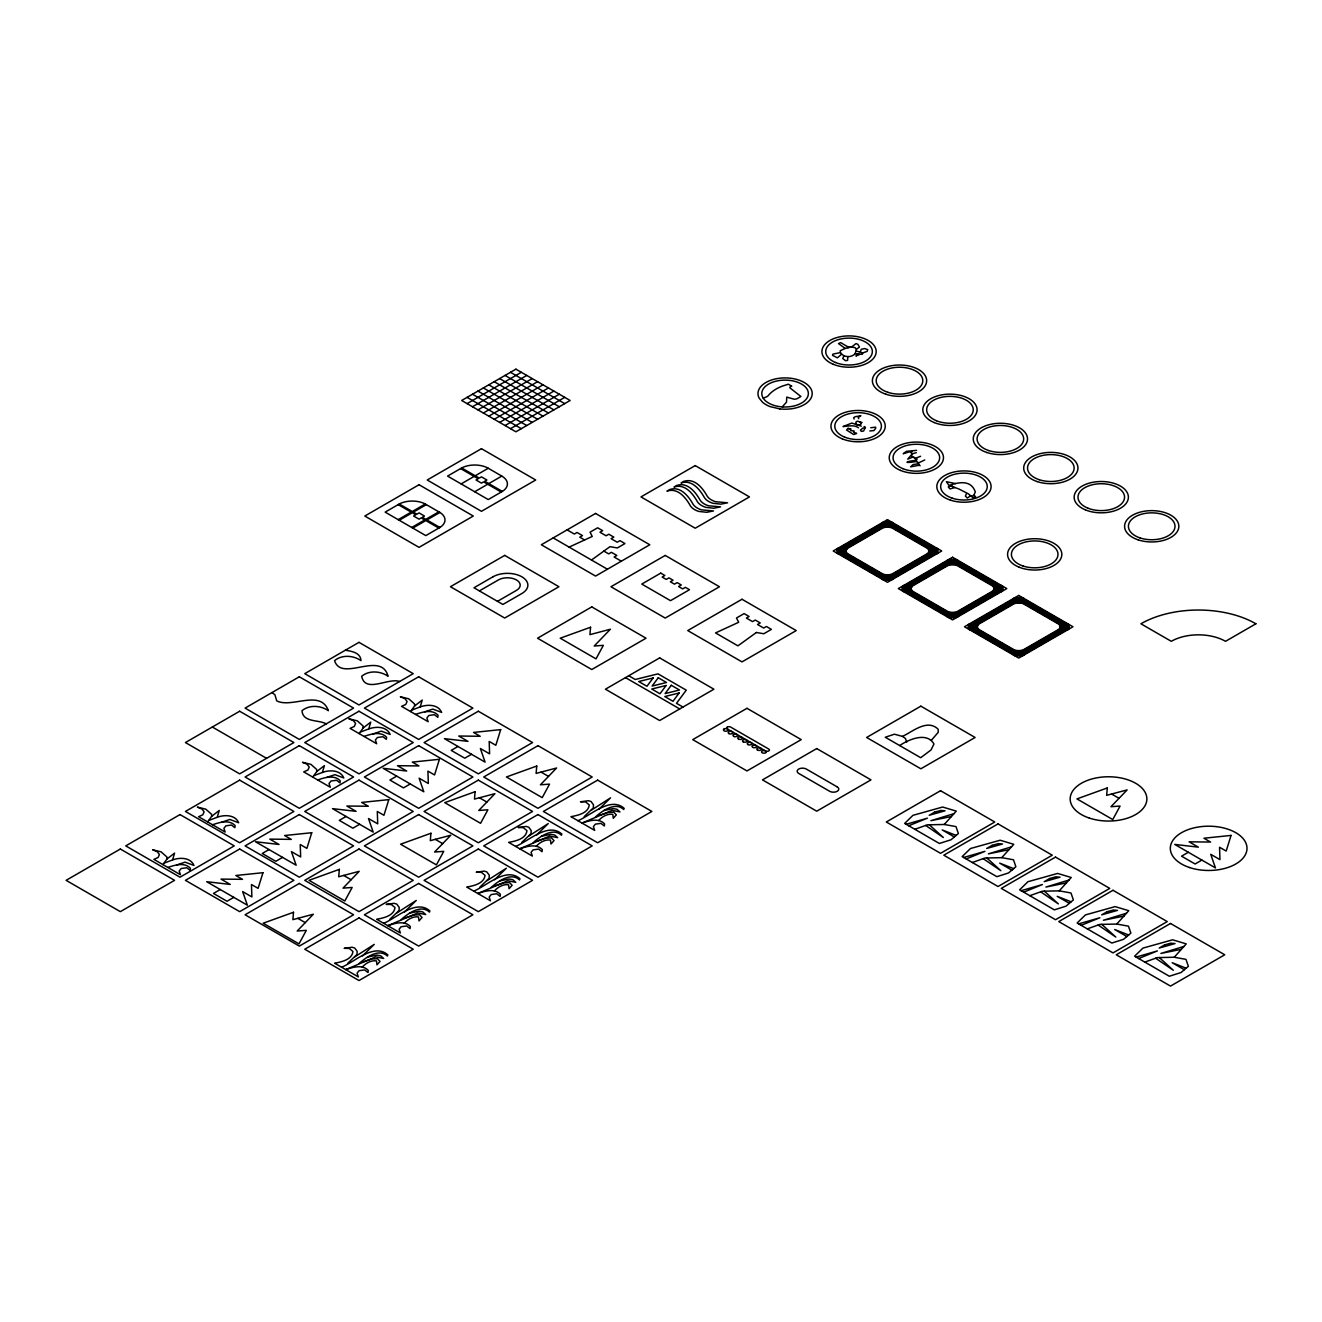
<?xml version="1.0" encoding="UTF-8"?>
<svg xmlns="http://www.w3.org/2000/svg" width="1322" height="1322" viewBox="0 0 1322 1322"><rect width="100%" height="100%" fill="white"/><g stroke="black" fill="none" stroke-linecap="round" stroke-linejoin="round"><path stroke-width="1.5" d="M845.204 348.43L840.197 350.743L840.445 352.577C843.419 357.568 851.5 357.932 855.185 353.635L856.408 349.272L854.937 347.587L847.385 346.595L840.693 342.596L838.495 343.571L845.204 348.43L850.922 347.091M920.095 465.84L918.013 463.163L924.706 459.957M162.936 864.605L166.969 858.986L166.82 856.92L161.086 851.847L152.674 849.782L157.268 851.698L159.433 854.524L158.111 857.482L153.897 859.383L180.47 874.718L179.197 871.016L181.18 868.521L186.733 867.728L190.153 870.355L190.401 868.24C184.518 861.994 174.785 865.051 167.877 867.447M207.637 821.92L211.669 816.302L211.52 814.236L205.786 809.163L197.375 807.098L201.969 809.014L204.133 811.84L202.795 814.798L198.597 816.699L225.17 832.05L223.897 828.332L225.88 825.837L231.433 825.044L234.853 827.671L235.101 825.556C229.218 819.31 219.469 822.367 212.561 824.763M312.752 777.121L316.784 771.503L316.636 769.437L310.901 764.347L302.49 762.298L307.084 764.215L309.249 767.041L307.927 769.999L303.713 771.899L330.302 787.234L329.013 783.533L330.996 781.038L336.548 780.244L339.969 782.872L340.217 780.757C334.334 774.51 324.601 777.567 317.693 779.963M359.121 733.594L363.153 727.976L363.005 725.91L357.271 720.837L348.859 718.771L353.453 720.688L355.618 723.514L354.279 726.472L350.082 728.372L376.654 743.724L375.382 740.006L377.365 737.511L382.901 736.718L386.338 739.345L386.586 737.23C380.703 730.983 370.953 734.041 364.046 736.437M410.597 711.567L414.629 705.948L414.48 703.882L408.746 698.809L400.351 696.744L404.929 698.66L407.093 701.486L405.771 704.444L401.558 706.345L428.146 721.696L426.857 717.978L428.857 715.483L434.393 714.69L437.813 717.317L438.061 715.202C432.178 708.956 422.445 712.013 415.538 714.409M911.75 455.479L912.13 457.379L907.718 459.131L912.263 453.793L916.295 452.702M912.263 453.793L910.924 452.008L909.04 451.942L903.223 453.76L906.38 451.347L916.559 450.372M954.947 487.537L951.129 485.818L948.238 486.909L950.022 488.909L954.947 487.537L958.599 488.859L968.266 493.767L973.108 497.733L975.653 496.56L973.785 495.386L971.406 496.461M860.292 351.949L861.266 349.272L864.687 348.562L867.728 349.619L867.116 351.388L862.737 352.924L856.276 351.024M164.275 863.068L172.571 859.928L174.57 853.12L166.969 858.986M208.975 820.384L217.254 817.26L219.27 810.436L211.669 816.302M314.091 775.568L322.386 772.445L324.386 765.62L316.784 771.503M360.443 732.058L368.739 728.934L370.755 722.109L363.153 727.976M411.935 710.03L420.231 706.906L422.23 700.082L414.629 705.948M970.728 495.667L967.34 498.03L965.391 496.114L966.481 493.717M973.785 495.386L975.322 491.949C970.943 479.142 958.02 482.48 948.998 485.389L946.37 481.704L955.542 483.571M359.204 963.474C365.996 957.26 379.1 948.072 387.429 956.054L387.825 954.864C374.027 942.619 354.263 962.251 341.605 967.225M401.244 919.55C408.035 913.32 421.14 904.149 429.468 912.13L429.865 910.924C416.066 898.696 396.303 918.311 383.644 923.301M491.305 887.359C498.097 881.13 511.201 871.958 519.529 879.94L519.926 878.733C506.128 866.505 486.364 886.12 473.706 891.111M533.212 842.659C540.004 836.429 553.108 827.258 561.437 835.24L561.833 834.05C548.035 821.805 528.288 841.436 515.613 846.411M595.511 816.946C602.303 810.717 615.408 801.545 623.736 809.527L624.133 808.32C610.334 796.092 590.587 815.707 577.912 820.698M912.263 456.569L913.965 457.115M347.868 963.143L357.023 954.418L357.155 951.311L354.726 948.039L352.082 947.246L344.166 948.32L349.256 948.436L352.941 951.476C352.049 959.772 341.44 961.92 334.631 963.209L358.345 976.908L357.072 973.19L359.055 970.695L364.591 969.902L368.012 972.529L368.276 970.414C362.393 964.168 352.644 967.225 345.736 969.621L375.762 956.88L383.644 958.45L380.653 955.789L376.869 955.128L367.549 957.062M389.907 919.22L399.062 910.478L399.194 907.388L396.765 904.099L394.121 903.323L386.206 904.397L391.295 904.496L394.981 907.536C394.088 915.832 383.479 917.98 376.687 919.286L400.384 932.968L399.112 929.25L401.095 926.755L406.631 925.962L410.051 928.589L410.316 926.474C404.433 920.228 394.683 923.301 387.776 925.697L417.802 912.957L425.701 914.527L422.693 911.866L418.909 911.205L409.589 913.138M479.969 887.029L489.123 878.287L489.256 875.197L486.827 871.909L484.183 871.132L476.267 872.206L481.357 872.305L485.042 875.346C484.149 883.641 473.54 885.79 466.749 887.095L490.445 900.778L489.173 897.06L491.156 894.564L496.692 893.771L500.129 896.399L500.377 894.283C494.494 888.037 484.744 891.111 477.837 893.507L507.863 880.766L515.762 882.336L512.771 879.675L508.97 879.014L499.65 880.931M521.893 842.329L531.047 833.604L531.163 830.497L528.75 827.225L526.09 826.432L518.174 827.506L523.264 827.622L526.949 830.646C526.073 838.941 515.464 841.106 508.656 842.395L532.353 856.078L531.08 852.376L533.063 849.881L538.616 849.088L542.037 851.715L542.284 849.6C536.402 843.353 526.668 846.411 519.744 848.807L549.77 836.066L557.669 837.636L554.678 834.975L550.877 834.314L541.557 836.248M584.192 816.616L593.347 807.874L593.462 804.784L591.05 801.496L588.406 800.719L580.474 801.793L585.58 801.892L589.248 804.933C588.373 813.228 577.764 815.377 570.955 816.682L594.669 830.365L593.38 826.647L595.363 824.151L600.915 823.358L604.336 825.986L604.584 823.87C598.701 817.624 588.968 820.698 582.06 823.077L612.086 810.353L619.968 811.923L616.977 809.262L613.177 808.601L603.857 810.518M944.255 824.482L956.269 811.113L942.652 807.031L912.957 815.327L904.661 823.424L939.38 843.469L951.047 839.751L958.384 833.538L955.988 826.581L944.255 824.482L927.4 824.829L914.824 829.307M1001.762 857.664L1013.759 844.312L1000.143 840.23L970.464 848.526L962.152 856.623L996.871 876.668L1008.537 872.95L1015.874 866.72L1013.478 859.779L1001.762 857.664L984.89 858.028L972.314 862.506M1059.253 890.863L1071.25 877.494L1057.633 873.429L1027.954 881.708L1019.642 889.822L1054.361 909.867L1066.028 906.148L1073.381 899.918L1070.969 892.978L1059.253 890.863L1042.38 891.21L1029.821 895.688M1116.743 924.061L1128.757 910.693L1115.14 906.611L1085.445 914.907L1077.133 923.004L1111.852 943.049L1123.535 939.331L1130.872 933.117L1128.459 926.16L1116.743 924.061L1099.871 924.409L1087.312 928.887M1174.233 957.244L1186.247 943.891L1172.631 939.81L1142.935 948.105L1134.623 956.203L1169.342 976.247L1181.025 972.529L1188.362 966.299L1185.95 959.359L1174.233 957.244L1157.378 957.607L1144.802 962.086M931.332 740.337L938.24 732.289L938.141 729.199C927.251 718.623 912.709 731.611 902.496 736.387L894.416 734.206L885.277 737.246L920.707 757.704L931.035 749.954L933.96 743.989C926.854 731.463 908.445 739.576 899.671 745.558M404.317 923.153C407.705 919.302 413.307 916.03 418.529 916.972L419.008 920.905L422.065 917.485L419.537 914.774L413.968 915.072L405.176 917.898M362.278 967.076C365.665 963.242 371.267 959.97 376.489 960.912L376.968 964.845L380.009 961.424L377.497 958.714L371.928 959.012L363.137 961.821M536.302 846.262C539.673 842.428 545.275 839.14 550.497 840.098L550.977 844.014L554.034 840.61L551.505 837.884L545.953 838.198L537.162 841.007M494.378 890.962C497.766 887.112 503.368 883.84 508.59 884.782L509.069 888.714L512.126 885.294L509.598 882.584L504.046 882.881L495.238 885.707M598.602 820.549C601.973 816.699 607.575 813.427 612.797 814.369L613.276 818.301L616.333 814.881L613.805 812.171L608.252 812.468L599.461 815.294M841.668 354.131L837.404 357.849L832.53 355.321L832.893 354.131L840.445 352.577M404.565 911.965L416.265 900.447L396.997 912.824M362.525 955.905L374.225 944.387L354.957 956.764M536.534 835.091L548.25 823.573L528.965 835.934M494.626 879.774L506.326 868.257L487.058 880.634M598.833 809.361L610.549 797.844L591.264 810.221M858.094 354.23L855.912 356.015L859.713 354.461M848.261 428.047L846.559 430.014L853.615 434.525C861.498 432.261 850.988 433.831 854.227 431.071L850.69 430.575L850.938 428.89L848.509 428.758L850.079 428.675M591.496 560.032L609.954 546.68L617.374 547.936L624.959 543.557L619.952 540.648L617.242 542.218L611.095 538.682L613.821 537.112L608.798 534.22L606.087 535.79L599.957 532.237L602.667 530.684L597.66 527.792L590.058 532.171L592.239 536.451L569.104 547.11M856.408 349.272L859.449 347.091L857.862 344.348L856.028 343.571L852.26 346.463M782.194 406.879L786.507 402.169L786.755 397.096L793.861 399.145A4.263 2.462 0 0 0 797.546 398.434L800.901 396.484L790.226 388.106A1.9 1.091 0 0 1 790.622 386.602L791.746 386.189L788.325 384.206L782.277 386.14A38.702 22.342 0 0 0 769.007 394.733L768.264 395.642A10.196 5.883 0 0 1 766.396 396.947L763.191 398.087M221.633 822.218L229.813 819.458L238.671 822.763C235.316 814.583 224.36 814.6 217.254 817.26M373.118 733.892L381.298 731.132L390.155 734.437C386.801 726.257 375.828 726.274 368.739 728.934M424.593 711.864L432.79 709.104L441.647 712.409C438.276 704.229 427.32 704.246 420.231 706.906M176.933 864.885L185.113 862.142L193.97 865.447C190.616 857.251 179.66 857.284 172.571 859.928M326.749 777.402L334.929 774.659L343.803 777.964C340.432 769.768 329.475 769.801 322.386 772.445M467.096 403.623L521.331 372.308M472.516 406.746L526.751 375.431M477.936 409.886L532.188 378.571M483.373 413.009L537.608 381.694M488.793 416.149L543.028 384.834M494.213 419.272L548.448 387.957M499.633 422.412L553.885 391.097M505.07 425.535L559.305 394.22M510.49 428.675L564.725 397.36M398.153 519.645L411.175 512.126L398.153 504.607M425.254 503.996L412.266 511.498L399.261 503.996M461.13 483.918L474.135 476.399M475.226 475.771L488.248 468.252L501.798 476.085A19.169 11.072 0 0 1 502.657 491.222L488.248 499.567L447.563 476.085L462.039 467.757A19.169 11.072 0 0 1 480.844 465.608L482.018 465.856A19.169 11.072 0 0 1 488.248 468.252M399.244 520.273L412.266 512.754L415.786 514.787L413.621 516.043L419.041 519.166L421.206 517.927L424.742 519.959L411.72 527.478M426.362 504.607L413.34 512.126L416.876 514.159L419.041 512.903L424.461 516.043L422.296 517.299L425.816 519.331L438.838 511.812M474.681 491.751L487.702 484.232M488.776 483.604L501.798 476.085M412.795 528.089L425.816 520.587L438.838 528.089M439.896 512.457L426.907 519.959L439.896 527.461M479.39 590.901L498.377 579.945A12.79 7.387 0 0 1 516.456 579.945A12.79 7.387 0 0 1 516.456 590.372L497.469 601.345M912.064 451.347L910.808 452.669M269.027 849.567L262.235 853.483L275.802 861.3L282.577 857.383M396.699 776.13L389.907 780.046L403.474 787.879L410.25 783.963M457.974 746.467L451.199 750.384L464.749 758.2L471.524 754.3M346.083 816.451L339.291 820.367L352.858 828.2L359.634 824.284M220.245 889.541L213.453 893.441L227.02 901.274L233.796 897.357M1188.329 852.26L1181.554 856.177L1195.105 863.993L1201.88 860.077M920.591 456.272L915.353 458.354M908.693 825.754L927.433 818.169L906.148 824.3M966.184 858.953L984.923 851.351L963.655 857.482M1023.674 892.152L1042.414 884.55L1021.146 890.681M1081.165 925.334L1099.904 917.749L1078.636 923.88M1138.655 958.533L1157.394 950.931L1136.127 957.062M919.137 465.245L910.61 466.848L912.957 464.633L917.947 463.791M953.988 813.658L930.919 820.681L951.41 816.517M1011.479 846.857L988.41 853.863L1008.901 849.716M1068.969 880.039L1045.9 887.062L1066.408 882.898M1126.46 913.238L1103.391 920.261L1123.898 916.096M1183.95 946.436L1160.881 953.443L1181.389 949.295M953.03 486.678L951.129 485.818M918.641 462.799L916.427 461.527C899.406 464.121 909.239 460.287 916.675 460.651M869.843 430.972L873.908 430.575L875.676 428.328L875.676 427.204L870.735 427.717M864.704 428.113L862.886 428.047L860.44 430.162L861.3 431.352L863.613 431.005L865.431 427.27L864.092 426.494M345.356 650.209C351.569 651.267 360.609 652.572 360.989 660.62C353.387 655.315 341.836 654.506 334.582 660.653C341.506 682.681 381.067 650.176 388.057 676.253C380.472 670.948 368.904 670.138 361.666 676.286C365.269 693.72 388.304 677.36 399.641 681.508M855.185 353.635L862.241 354.329L862.737 352.924M861.3 426.147L851.798 423.057L843.023 426.576C847.997 426.196 854.343 424.544 858.49 427.766M956.153 835.421L942.206 829.935L954.352 836.958M1013.66 868.62L999.713 863.134L1011.859 870.14M1071.151 901.802L1057.203 896.333L1069.349 903.339M1128.641 935.001L1114.694 929.515L1126.84 936.521M1186.131 968.2L1172.184 962.713L1184.33 969.72M862.027 422.495L857.267 421.156L855.813 422.28L856.54 424.593L859.961 424.808L861.3 423.751L860.077 422.065M913.585 457.561L917.121 459.164L915.171 459.858L916.427 461.527M326.237 723.878C318.503 719.465 302.92 722.737 301.994 710.724C309.249 704.593 320.8 705.403 328.401 710.707C320.519 688.878 291.633 708.609 276.728 700.858L274.91 694.777L272.002 692.563M510.49 372.308L564.725 403.623M505.07 375.431L559.305 406.746M499.633 378.571L553.885 409.886M494.213 381.694L548.448 413.009M488.793 384.834L543.028 416.149M483.373 387.957L537.608 419.272M477.936 391.097L532.188 422.412M472.516 394.22L526.751 425.535M467.096 397.36L521.331 428.675M1111.604 794.026L1119.04 798.323M461.675 467.955L479.291 478.118L481.456 476.862L486.893 480.002L484.711 481.258L502.327 491.42M567.105 529.874L574.343 534.055L577.053 532.485L582.473 535.608L579.763 537.178L584.605 539.971M603.857 551.092L608.682 553.885L611.408 552.315L616.829 555.438L614.119 557.008L621.34 561.189M460.585 468.566L478.2 478.746L476.036 480.002L481.456 483.125L483.637 481.886L501.253 492.065M553.174 537.905L607.426 569.22M628.743 675.74L635.238 679.491L658.025 673.856L686.25 690.167L676.5 703.321L682.978 707.055M625.488 677.624L679.723 708.939M541.062 772.098L548.498 776.394M479.407 797.761L486.86 802.057M435.252 839.338L442.688 843.634M212.33 727.017L266.565 758.332M343.67 875.445L351.107 879.741M297.83 918.344L305.266 922.64M1155.643 958.219L1173.308 970.265L1159.311 957.558M1098.152 925.02L1115.818 937.083L1101.821 924.375M1040.662 891.821L1058.327 903.884L1044.33 891.177M983.171 858.639L1000.837 870.686L986.84 857.978M925.681 825.44L943.33 837.504L929.349 824.796M902.496 736.387L905.372 738.42L906.793 742.055M847.385 346.595L848.063 347.752M858.722 418.727L858.193 417.504L860.837 415.769L855.185 416.694L853.599 417.818L854.128 419.041M847.749 356.659L847.633 360.377L845.568 360.724L842.758 358.559L843.849 355.816M838.66 554.116A7.668 4.429 0 0 1 836.991 552.679L836.991 549.291A7.668 4.429 0 0 1 838.66 547.853M882.055 522.801A7.668 4.429 0 0 1 884.534 521.843L890.417 521.843A7.668 4.429 0 0 1 892.895 522.801M936.29 554.116A7.668 4.429 0 0 0 937.959 552.679L937.959 549.291A7.668 4.429 0 0 0 936.29 547.853M892.895 579.168A7.668 4.429 0 0 1 890.417 580.127L884.534 580.127A7.668 4.429 0 0 1 882.055 579.168M957.987 616.746A7.668 4.429 0 0 1 955.492 617.705L949.626 617.705A7.668 4.429 0 0 1 947.13 616.746M903.752 591.694A7.668 4.429 0 0 1 902.083 590.256L902.083 586.869A7.668 4.429 0 0 1 903.752 585.431M1001.382 591.694A7.668 4.429 0 0 0 1003.034 590.256L1003.034 586.869A7.668 4.429 0 0 0 1001.382 585.431M947.13 560.379A7.668 4.429 0 0 1 949.626 559.421L955.492 559.421A7.668 4.429 0 0 1 957.987 560.379M1013.313 598.585A7.668 4.429 0 0 1 1015.792 597.627L1021.675 597.627A7.668 4.429 0 0 1 1024.153 598.585M1067.548 629.9A7.668 4.429 0 0 0 1069.217 628.462L1069.217 625.075A7.668 4.429 0 0 0 1067.548 623.637M1024.153 654.952A7.668 4.429 0 0 1 1021.675 655.91L1015.792 655.91A7.668 4.429 0 0 1 1013.313 654.952M969.918 629.9A7.668 4.429 0 0 1 968.249 628.462L968.249 625.075A7.668 4.429 0 0 1 969.918 623.637M293.517 912.263L292.873 919.649L313.364 914.229L297.186 931.035L306.307 930.358L298.987 943.875L263.177 923.219L293.517 912.263M339.357 869.364L338.713 876.75L359.204 871.33L343.026 888.136L352.148 887.459L344.827 900.993L309.034 880.32L339.357 869.364M430.939 833.257L430.294 840.66L450.785 835.24L434.591 852.029L443.729 851.351L436.409 864.885L400.599 844.213L430.939 833.257M475.11 791.696L474.466 799.083L494.94 793.663L478.762 810.469L487.884 809.791L480.564 823.309L444.77 802.636L475.11 791.696M536.765 766.033L536.104 773.42L556.595 767.999L540.417 784.805L549.539 784.128L542.218 797.645L506.425 776.972L536.765 766.033M590.57 627.239L589.926 634.643L610.4 629.222L594.222 646.012L603.344 645.334L596.024 658.868L560.231 638.196L590.57 627.239M1107.307 787.945L1106.646 795.332L1127.137 789.912L1110.959 806.717L1120.081 806.04L1112.76 819.557L1076.967 798.901L1107.307 787.945M837.57 550.415L838.082 552.679A7.668 4.429 0 0 0 839.751 554.116L882.055 578.54A7.668 4.429 0 0 0 884.534 579.499L890.417 579.499A7.668 4.429 0 0 0 892.895 578.54L935.199 554.116A7.668 4.429 0 0 0 936.868 552.679L936.868 549.291A7.668 4.429 0 0 0 935.199 547.853L892.895 523.429A7.668 4.429 0 0 0 890.417 522.471L884.534 522.471A7.668 4.429 0 0 0 882.055 523.429L839.751 547.853A7.668 4.429 0 0 0 838.082 549.291L837.57 550.415M838.644 550.415L839.173 552.679A7.668 4.429 0 0 0 840.825 554.116L882.055 577.912A7.668 4.429 0 0 0 884.534 578.871L890.417 578.871A7.668 4.429 0 0 0 892.895 577.912L934.125 554.116A7.668 4.429 0 0 0 935.778 552.679L935.778 549.291A7.668 4.429 0 0 0 934.125 547.853L892.895 524.057A7.668 4.429 0 0 0 890.417 523.099L884.534 523.099A7.668 4.429 0 0 0 882.055 524.057L840.825 547.853A7.668 4.429 0 0 0 839.173 549.291L838.644 550.415M839.734 550.415L840.247 552.679A7.668 4.429 0 0 0 841.916 554.116L882.055 577.284A7.668 4.429 0 0 0 884.534 578.243L890.417 578.243A7.668 4.429 0 0 0 892.895 577.284L933.035 554.116A7.668 4.429 0 0 0 934.704 552.679L934.704 549.291A7.668 4.429 0 0 0 933.035 547.853L892.895 524.685A7.668 4.429 0 0 0 890.417 523.727L884.534 523.727A7.668 4.429 0 0 0 882.055 524.685L841.916 547.853A7.668 4.429 0 0 0 840.247 549.291L839.734 550.415M840.825 550.415L841.337 552.679A7.668 4.429 0 0 0 843.006 554.116L882.055 576.656A7.668 4.429 0 0 0 884.534 577.631L890.417 577.631A7.668 4.429 0 0 0 892.895 576.656L931.944 554.116A7.668 4.429 0 0 0 933.613 552.679L933.613 549.291A7.668 4.429 0 0 0 931.944 547.853L892.895 525.313A7.668 4.429 0 0 0 890.417 524.355L884.534 524.355A7.668 4.429 0 0 0 882.055 525.313L843.006 547.853A7.668 4.429 0 0 0 841.337 549.291L840.825 550.415M841.899 550.415L842.428 552.679A7.668 4.429 0 0 0 844.08 554.116L882.055 576.045A7.668 4.429 0 0 0 884.534 577.003L890.417 577.003A7.668 4.429 0 0 0 892.895 576.045L930.87 554.116A7.668 4.429 0 0 0 932.522 552.679L932.522 549.291A7.668 4.429 0 0 0 930.87 547.853L892.895 525.941A7.668 4.429 0 0 0 890.417 524.983L884.534 524.983A7.668 4.429 0 0 0 882.055 525.941L844.08 547.853A7.668 4.429 0 0 0 842.428 549.291L841.899 550.415M842.99 550.415L843.502 552.679A7.668 4.429 0 0 0 845.171 554.116L882.055 575.417A7.668 4.429 0 0 0 884.534 576.375L890.417 576.375A7.668 4.429 0 0 0 892.895 575.417L929.779 554.116A7.668 4.429 0 0 0 931.448 552.679L931.448 549.291A7.668 4.429 0 0 0 929.779 547.853L892.895 526.569A7.668 4.429 0 0 0 890.417 525.594L884.534 525.594A7.668 4.429 0 0 0 882.055 526.569L845.171 547.853A7.668 4.429 0 0 0 843.502 549.291L842.99 550.415M844.08 550.415L844.593 552.679A7.668 4.429 0 0 0 846.245 554.116L882.055 574.789A7.668 4.429 0 0 0 884.534 575.748L890.417 575.748A7.668 4.429 0 0 0 892.895 574.789L928.688 554.116A7.668 4.429 0 0 0 930.358 552.679L930.358 549.291A7.668 4.429 0 0 0 928.688 547.853L892.895 527.181A7.668 4.429 0 0 0 890.417 526.222L884.534 526.222A7.668 4.429 0 0 0 882.055 527.181L846.245 547.853A7.668 4.429 0 0 0 844.593 549.291L844.08 550.415M845.155 550.415L845.683 552.679A7.668 4.429 0 0 0 847.336 554.116L882.055 574.161A7.668 4.429 0 0 0 884.534 575.12L890.417 575.12A7.668 4.429 0 0 0 892.895 574.161L927.614 554.116A7.668 4.429 0 0 0 929.267 552.679L929.267 549.291A7.668 4.429 0 0 0 927.614 547.853L892.895 527.808A7.668 4.429 0 0 0 890.417 526.85L884.534 526.85A7.668 4.429 0 0 0 882.055 527.808L847.336 547.853A7.668 4.429 0 0 0 845.683 549.291L845.155 550.415M902.645 587.993L903.174 590.256A7.668 4.429 0 0 0 904.826 591.694L947.13 616.118A7.668 4.429 0 0 0 949.626 617.077L955.492 617.077A7.668 4.429 0 0 0 957.987 616.118L1000.291 591.694A7.668 4.429 0 0 0 1001.96 590.256L1001.96 586.869A7.668 4.429 0 0 0 1000.291 585.431L957.987 561.007A7.668 4.429 0 0 0 955.492 560.049L949.626 560.049A7.668 4.429 0 0 0 947.13 561.007L904.826 585.431A7.668 4.429 0 0 0 903.174 586.869L902.645 587.993M903.736 587.993L904.248 590.256A7.668 4.429 0 0 0 905.917 591.694L947.13 615.49A7.668 4.429 0 0 0 949.626 616.449L955.492 616.449A7.668 4.429 0 0 0 957.987 615.49L999.201 591.694A7.668 4.429 0 0 0 1000.87 590.256L1000.87 586.869A7.668 4.429 0 0 0 999.201 585.431L957.987 561.635A7.668 4.429 0 0 0 955.492 560.677L949.626 560.677A7.668 4.429 0 0 0 947.13 561.635L905.917 585.431A7.668 4.429 0 0 0 904.248 586.869L903.736 587.993M904.826 587.993L905.339 590.256A7.668 4.429 0 0 0 907.008 591.694L947.13 614.862A7.668 4.429 0 0 0 949.626 615.821L955.492 615.821A7.668 4.429 0 0 0 957.987 614.862L998.127 591.694A7.668 4.429 0 0 0 999.779 590.256L999.779 586.869A7.668 4.429 0 0 0 998.127 585.431L957.987 562.263A7.668 4.429 0 0 0 955.492 561.305L949.626 561.305A7.668 4.429 0 0 0 947.13 562.263L907.008 585.431A7.668 4.429 0 0 0 905.339 586.869L904.826 587.993M905.901 587.993L906.429 590.256A7.668 4.429 0 0 0 908.082 591.694L947.13 614.234A7.668 4.429 0 0 0 949.626 615.209L955.492 615.209A7.668 4.429 0 0 0 957.987 614.234L997.036 591.694A7.668 4.429 0 0 0 998.705 590.256L998.705 586.869A7.668 4.429 0 0 0 997.036 585.431L957.987 562.891A7.668 4.429 0 0 0 955.492 561.933L949.626 561.933A7.668 4.429 0 0 0 947.13 562.891L908.082 585.431A7.668 4.429 0 0 0 906.429 586.869L905.901 587.993M906.991 587.993L907.503 590.256A7.668 4.429 0 0 0 909.172 591.694L947.13 613.623A7.668 4.429 0 0 0 949.626 614.581L955.492 614.581A7.668 4.429 0 0 0 957.987 613.623L995.945 591.694A7.668 4.429 0 0 0 997.614 590.256L997.614 586.869A7.668 4.429 0 0 0 995.945 585.431L957.987 563.519A7.668 4.429 0 0 0 955.492 562.544L949.626 562.544A7.668 4.429 0 0 0 947.13 563.519L909.172 585.431A7.668 4.429 0 0 0 907.503 586.869L906.991 587.993M908.082 587.993L908.594 590.256A7.668 4.429 0 0 0 910.247 591.694L947.13 612.995A7.668 4.429 0 0 0 949.626 613.953L955.492 613.953A7.668 4.429 0 0 0 957.987 612.995L994.871 591.694A7.668 4.429 0 0 0 996.524 590.256L996.524 586.869A7.668 4.429 0 0 0 994.871 585.431L957.987 564.13A7.668 4.429 0 0 0 955.492 563.172L949.626 563.172A7.668 4.429 0 0 0 947.13 564.13L910.247 585.431A7.668 4.429 0 0 0 908.594 586.869L908.082 587.993M909.156 587.993L909.685 590.256A7.668 4.429 0 0 0 911.337 591.694L947.13 612.367A7.668 4.429 0 0 0 949.626 613.325L955.492 613.325A7.668 4.429 0 0 0 957.987 612.367L993.78 591.694A7.668 4.429 0 0 0 995.449 590.256L995.449 586.869A7.668 4.429 0 0 0 993.78 585.431L957.987 564.758A7.668 4.429 0 0 0 955.492 563.8L949.626 563.8A7.668 4.429 0 0 0 947.13 564.758L911.337 585.431A7.668 4.429 0 0 0 909.685 586.869L909.156 587.993M910.247 587.993L910.759 590.256A7.668 4.429 0 0 0 912.428 591.694L947.13 611.739A7.668 4.429 0 0 0 949.626 612.697L955.492 612.697A7.668 4.429 0 0 0 957.987 611.739L992.69 591.694A7.668 4.429 0 0 0 994.359 590.256L994.359 586.869A7.668 4.429 0 0 0 992.69 585.431L957.987 565.386A7.668 4.429 0 0 0 955.492 564.428L949.626 564.428A7.668 4.429 0 0 0 947.13 565.386L912.428 585.431A7.668 4.429 0 0 0 910.759 586.869L910.247 587.993M968.828 626.182L969.34 628.462A7.668 4.429 0 0 0 971.009 629.9L1013.313 654.324A7.668 4.429 0 0 0 1015.792 655.282L1021.675 655.282A7.668 4.429 0 0 0 1024.153 654.324L1066.457 629.9A7.668 4.429 0 0 0 1068.126 628.462L1068.126 625.075A7.668 4.429 0 0 0 1066.457 623.637L1024.153 599.213A7.668 4.429 0 0 0 1021.675 598.255L1015.792 598.255A7.668 4.429 0 0 0 1013.313 599.213L971.009 623.637A7.668 4.429 0 0 0 969.34 625.075L968.828 626.182M969.902 626.182L970.431 628.462A7.668 4.429 0 0 0 972.083 629.9L1013.313 653.696A7.668 4.429 0 0 0 1015.792 654.654L1021.675 654.654A7.668 4.429 0 0 0 1024.153 653.696L1065.383 629.9A7.668 4.429 0 0 0 1067.036 628.462L1067.036 625.075A7.668 4.429 0 0 0 1065.383 623.637L1024.153 599.841A7.668 4.429 0 0 0 1021.675 598.883L1015.792 598.883A7.668 4.429 0 0 0 1013.313 599.841L972.083 623.637A7.668 4.429 0 0 0 970.431 625.075L969.902 626.182M970.992 626.182L971.505 628.462A7.668 4.429 0 0 0 973.174 629.9L1013.313 653.068A7.668 4.429 0 0 0 1015.792 654.026L1021.675 654.026A7.668 4.429 0 0 0 1024.153 653.068L1064.293 629.9A7.668 4.429 0 0 0 1065.962 628.462L1065.962 625.075A7.668 4.429 0 0 0 1064.293 623.637L1024.153 600.469A7.668 4.429 0 0 0 1021.675 599.51L1015.792 599.51A7.668 4.429 0 0 0 1013.313 600.469L973.174 623.637A7.668 4.429 0 0 0 971.505 625.075L970.992 626.182M972.083 626.182L972.595 628.462A7.668 4.429 0 0 0 974.248 629.9L1013.313 652.44A7.668 4.429 0 0 0 1015.792 653.399L1021.675 653.399A7.668 4.429 0 0 0 1024.153 652.44L1063.202 629.9A7.668 4.429 0 0 0 1064.871 628.462L1064.871 625.075A7.668 4.429 0 0 0 1063.202 623.637L1024.153 601.097A7.668 4.429 0 0 0 1021.675 600.122L1015.792 600.122A7.668 4.429 0 0 0 1013.313 601.097L974.248 623.637A7.668 4.429 0 0 0 972.595 625.075L972.083 626.182M973.157 626.182L973.686 628.462A7.668 4.429 0 0 0 975.339 629.9L1013.313 651.812A7.668 4.429 0 0 0 1015.792 652.771L1021.675 652.771A7.668 4.429 0 0 0 1024.153 651.812L1062.128 629.9A7.668 4.429 0 0 0 1063.78 628.462L1063.78 625.075A7.668 4.429 0 0 0 1062.128 623.637L1024.153 601.708A7.668 4.429 0 0 0 1021.675 600.75L1015.792 600.75A7.668 4.429 0 0 0 1013.313 601.708L975.339 623.637A7.668 4.429 0 0 0 973.686 625.075L973.157 626.182M974.248 626.182L974.76 628.462A7.668 4.429 0 0 0 976.429 629.9L1013.313 651.184A7.668 4.429 0 0 0 1015.792 652.159L1021.675 652.159A7.668 4.429 0 0 0 1024.153 651.184L1061.037 629.9A7.668 4.429 0 0 0 1062.706 628.462L1062.706 625.075A7.668 4.429 0 0 0 1061.037 623.637L1024.153 602.336A7.668 4.429 0 0 0 1021.675 601.378L1015.792 601.378A7.668 4.429 0 0 0 1013.313 602.336L976.429 623.637A7.668 4.429 0 0 0 974.76 625.075L974.248 626.182M975.322 626.182L975.851 628.462A7.668 4.429 0 0 0 977.503 629.9L1013.313 650.573A7.668 4.429 0 0 0 1015.792 651.531L1021.675 651.531A7.668 4.429 0 0 0 1024.153 650.573L1059.947 629.9A7.668 4.429 0 0 0 1061.616 628.462L1061.616 625.075A7.668 4.429 0 0 0 1059.947 623.637L1024.153 602.964A7.668 4.429 0 0 0 1021.675 602.006L1015.792 602.006A7.668 4.429 0 0 0 1013.313 602.964L977.503 623.637A7.668 4.429 0 0 0 975.851 625.075L975.322 626.182M976.413 626.182L976.925 628.462A7.668 4.429 0 0 0 978.594 629.9L1013.313 649.945A7.668 4.429 0 0 0 1015.792 650.903L1021.675 650.903A7.668 4.429 0 0 0 1024.153 649.945L1058.872 629.9A7.668 4.429 0 0 0 1060.525 628.462L1060.525 625.075A7.668 4.429 0 0 0 1058.872 623.637L1024.153 603.592A7.668 4.429 0 0 0 1021.675 602.634L1015.792 602.634A7.668 4.429 0 0 0 1013.313 603.592L978.594 623.637A7.668 4.429 0 0 0 976.925 625.075L976.413 626.182M262.962 872.702L258.104 888.351L251.461 884.517L251.874 896.911L242.653 891.59L247.363 905.19L206.678 881.708L230.243 884.418L221.022 879.097L242.488 879.328L235.845 875.495L262.962 872.702M311.744 832.728L306.886 848.377L300.243 844.543L300.656 856.937L291.435 851.616L296.145 865.216L255.46 841.734L279.025 844.461L269.804 839.123L291.27 839.371L284.627 835.521L311.744 832.728M388.8 799.628L383.942 815.277L377.299 811.444L377.712 823.837L368.491 818.516L373.201 832.116L332.516 808.634L356.081 811.344L346.86 806.023L368.326 806.255L361.683 802.421L388.8 799.628M439.416 759.291L434.558 774.94L427.915 771.106L428.328 783.5L419.107 778.179L423.817 791.779L383.132 768.297L406.697 771.023L397.476 765.702L418.942 765.934L412.299 762.1L439.416 759.291M500.691 729.628L495.833 745.278L489.19 741.444L489.603 753.837L480.382 748.516L485.091 762.116L444.407 738.634L467.971 741.361L458.751 736.024L480.217 736.271L473.573 732.438L500.691 729.628M1231.046 835.421L1226.188 851.071L1219.545 847.237L1219.958 859.631L1210.737 854.309L1215.447 867.91L1174.762 844.428L1198.327 847.154L1189.106 841.817L1210.572 842.064L1203.929 838.231L1231.046 835.421M846.758 549.291L846.444 549.836A7.668 4.429 0 0 0 846.444 552.133L846.758 552.679A7.668 4.429 0 0 0 848.427 554.116L882.055 573.533A7.668 4.429 0 0 0 884.534 574.492L885.492 574.673A7.668 4.429 0 0 0 889.458 574.673L890.417 574.492A7.668 4.429 0 0 0 892.895 573.533L926.524 554.116A7.668 4.429 0 0 0 928.193 552.679L928.507 552.133A7.668 4.429 0 0 0 928.507 549.836L928.193 549.291A7.668 4.429 0 0 0 926.524 547.853L892.895 528.436A7.668 4.429 0 0 0 890.417 527.478L889.458 527.296A7.668 4.429 0 0 0 885.492 527.296L884.534 527.478A7.668 4.429 0 0 0 882.055 528.436L848.427 547.853A7.668 4.429 0 0 0 846.758 549.291M911.849 586.869L911.519 587.414A7.668 4.429 0 0 0 911.519 589.711L911.849 590.256A7.668 4.429 0 0 0 913.502 591.694L947.13 611.111A7.668 4.429 0 0 0 949.626 612.069L950.568 612.251A7.668 4.429 0 0 0 954.55 612.251L955.492 612.069A7.668 4.429 0 0 0 957.987 611.111L991.616 591.694A7.668 4.429 0 0 0 993.268 590.256L993.599 589.711A7.668 4.429 0 0 0 993.599 587.414L993.268 586.869A7.668 4.429 0 0 0 991.616 585.431L957.987 566.014A7.668 4.429 0 0 0 955.492 565.056L954.55 564.874A7.668 4.429 0 0 0 950.568 564.874L949.626 565.056A7.668 4.429 0 0 0 947.13 566.014L913.502 585.431A7.668 4.429 0 0 0 911.849 586.869M978.016 625.075L977.702 625.62A7.668 4.429 0 0 0 977.702 627.917L978.016 628.462A7.668 4.429 0 0 0 979.685 629.9L1013.313 649.317A7.668 4.429 0 0 0 1015.792 650.275L1016.75 650.457A7.668 4.429 0 0 0 1020.716 650.457L1021.675 650.275A7.668 4.429 0 0 0 1024.153 649.317L1057.782 629.9A7.668 4.429 0 0 0 1059.451 628.462L1059.765 627.917A7.668 4.429 0 0 0 1059.765 625.62L1059.451 625.075A7.668 4.429 0 0 0 1057.782 623.637L1024.153 604.22A7.668 4.429 0 0 0 1021.675 603.262L1020.716 603.08A7.668 4.429 0 0 0 1016.75 603.08L1015.792 603.262A7.668 4.429 0 0 0 1013.313 604.22L979.685 623.637A7.668 4.429 0 0 0 978.016 625.075M653.118 677.971L646.954 686.267L638.741 681.524L653.118 677.971M658.273 677.756L652.11 686.052L666.486 682.499L658.273 677.756M666.123 685.474L659.975 693.769L651.763 689.026L666.123 685.474M671.279 685.275L665.131 693.571L679.491 690.018L671.279 685.275M679.144 692.992L672.981 701.288L664.784 696.545L679.144 692.992M723.878 729.149L723.778 729.215A2.297 1.322 0 0 0 725.381 731.198A2.297 1.322 0 0 0 728.042 729.661A2.297 1.322 0 0 0 724.621 728.736L723.878 729.149M727.133 727.265L727.034 727.348A2.297 1.322 0 0 0 727.397 728.951L765.488 750.929A2.297 1.322 0 0 0 768.264 751.144L769.107 750.665A2.297 1.322 0 0 0 768.743 749.062L730.653 727.067A2.297 1.322 0 0 0 727.877 726.852L727.133 727.265M765.851 752.532L765.008 753.028A2.297 1.322 0 0 1 761.588 752.102A2.297 1.322 0 0 1 764.265 750.566A2.297 1.322 0 0 1 765.851 752.532M756.382 632.494L737.924 645.847L715.549 632.924L738.684 622.265L736.486 617.985L744.088 613.606L749.095 616.498L746.385 618.068L752.515 621.604L755.242 620.051L760.249 622.943L757.539 624.496L763.67 628.049L766.38 626.479L771.387 629.371L763.802 633.75L756.382 632.494M440.243 527.247L425.816 535.608L385.148 512.126L399.608 503.798A19.169 11.072 0 0 1 418.43 501.649L419.603 501.897A19.169 11.072 0 0 1 424.907 503.798L440.243 512.655A19.169 11.072 0 0 1 440.243 527.247M515.91 369.169L461.675 400.483L515.91 431.798L570.146 400.483L515.91 369.169M419.041 484.728L364.806 516.043L419.041 547.358L473.276 516.043L419.041 484.728M481.456 448.687L427.221 480.002L481.456 511.317L535.707 480.002L481.456 448.687M504.707 555.405L450.455 586.72L504.707 618.035L558.942 586.72L504.707 555.405M239.662 711.236L185.427 742.551L239.662 773.866L293.897 742.551L239.662 711.236M299.317 676.781L245.082 708.096L299.317 739.411L353.569 708.096L299.317 676.781M358.989 642.343L304.754 673.658L358.989 704.973L413.224 673.658L358.989 642.343M595.561 513.448L541.326 544.763L595.561 576.078L649.796 544.763L595.561 513.448M492.957 576.805L473.97 587.778L502.889 604.468L521.876 593.512A20.458 11.815 0 0 0 521.876 576.805A20.458 11.815 0 0 0 492.957 576.805M695.223 465.592L640.988 496.907L695.223 528.222L749.458 496.907L695.223 465.592M669.659 489.586L666.932 491.156C677.641 487.355 685.788 497.617 690.381 505.847A18.029 10.411 0 0 0 698.743 511.416L706.741 512.292L713.5 510.953L701.453 509.846A18.029 10.411 0 0 1 693.092 504.293C688.498 496.047 680.351 485.785 669.659 489.586M676.699 485.505L673.989 487.074C684.697 483.29 692.827 493.552 697.438 501.782A18.029 10.411 0 0 0 705.799 507.351L713.781 508.226L720.556 506.871L708.509 505.781A18.029 10.411 0 0 1 700.148 500.212C695.537 491.982 687.407 481.72 676.699 485.505M683.755 481.439L681.045 483.009C691.737 479.208 699.883 489.471 704.494 497.716A18.029 10.411 0 0 0 712.855 503.269L720.837 504.145L727.596 502.806L715.566 501.716A18.029 10.411 0 0 1 707.204 496.147C702.593 487.901 694.447 477.655 683.755 481.439M120.335 849.021L66.1 880.336L120.335 911.651L174.57 880.336L120.335 849.021M180.007 814.567L125.755 845.882L180.007 877.197L234.242 845.882L180.007 814.567M239.662 780.129L185.427 811.444L239.662 842.758L293.897 811.444L239.662 780.129M299.317 745.674L245.082 776.989L299.317 808.304L353.569 776.989L299.317 745.674M358.989 711.236L304.754 742.551L358.989 773.866L413.224 742.551L358.989 711.236M418.644 676.781L364.409 708.096L418.644 739.411L472.896 708.096L418.644 676.781M665.214 555.438L610.962 586.753L665.214 618.068L719.449 586.753L665.214 555.438M591.777 606.897L537.542 638.212L591.777 669.527L646.028 638.212L591.777 606.897M660.752 573.12L641.765 584.076L670.502 600.667L689.489 589.711L685.391 587.348L682.664 588.901L678.566 586.538L681.276 584.968L677.178 582.605L674.451 584.159L670.353 581.796L673.063 580.226L668.965 577.863L666.238 579.416L662.14 577.053L664.85 575.483L660.752 573.12M239.662 849.021L185.427 880.336L239.662 911.651L293.897 880.336L239.662 849.021M299.317 814.567L245.082 845.882L299.317 877.197L353.569 845.882L299.317 814.567M358.989 780.129L304.754 811.444L358.989 842.758L413.224 811.444L358.989 780.129M418.644 745.674L364.409 776.989L418.644 808.304L472.896 776.989L418.644 745.674M478.316 711.236L424.081 742.551L478.316 773.866L532.551 742.551L478.316 711.236M741.989 599.263L687.754 630.577L741.989 661.892L796.224 630.577L741.989 599.263M887.475 519.678L833.24 550.993L887.475 582.308L941.71 550.993L887.475 519.678M659.661 657.893L605.426 689.208L659.661 720.523L713.897 689.208L659.661 657.893M299.317 883.46L245.082 914.774L299.317 946.089L353.569 914.774L299.317 883.46M358.989 849.021L304.754 880.336L358.989 911.651L413.224 880.336L358.989 849.021M418.644 814.567L364.409 845.882L418.644 877.197L472.896 845.882L418.644 814.567M478.316 780.129L424.081 811.444L478.316 842.758L532.551 811.444L478.316 780.129M537.971 745.674L483.736 776.989L537.971 808.304L592.206 776.989L537.971 745.674M952.567 557.256L898.316 588.571L952.567 619.886L1006.802 588.571L952.567 557.256M358.989 917.914L304.754 949.229L358.989 980.544L413.224 949.229L358.989 917.914M418.644 883.46L364.409 914.774L418.644 946.089L472.896 914.774L418.644 883.46M478.316 849.021L424.081 880.336L478.316 911.651L532.551 880.336L478.316 849.021M537.971 814.567L483.736 845.882L537.971 877.197L592.206 845.882L537.971 814.567M597.643 780.129L543.392 811.444L597.643 842.758L651.878 811.444L597.643 780.129M746.98 708.311L692.745 739.626L746.98 770.941L801.231 739.626L746.98 708.311M1018.733 595.445L964.498 626.76L1018.733 658.075L1072.968 626.76L1018.733 595.445M816.732 748.566L762.497 779.881L816.732 811.196L870.967 779.881L816.732 748.566M920.856 706.163L866.621 737.478L920.856 768.793L975.107 737.478L920.856 706.163M940.537 790.705L886.302 822.003L940.537 853.318L994.772 822.003L940.537 790.705M1255.9 623.786L1225.527 641.319A38.355 22.144 0 0 0 1171.292 641.319L1140.919 623.786A81.303 46.948 0 0 1 1255.9 623.786M934.637 812.154L929.201 815.277L945.048 810.799L940.851 810.419L934.637 812.154M998.027 823.887L943.792 855.202L998.027 886.517L1052.262 855.202L998.027 823.887M992.128 845.336L986.691 848.476L1002.539 843.998L998.341 843.601L992.128 845.336M1055.518 857.086L1001.283 888.401L1055.518 919.715L1109.753 888.401L1055.518 857.086M1049.618 878.535L1044.198 881.675L1060.029 877.18L1055.832 876.8L1049.618 878.535M1113.008 890.284L1058.773 921.583L1113.008 952.898L1167.243 921.583L1113.008 890.284M1107.109 911.734L1101.689 914.857L1117.52 910.379L1113.322 909.999L1107.109 911.734M1170.499 923.467L1116.264 954.781L1170.499 986.096L1224.75 954.781L1170.499 923.467M1164.599 944.916L1159.179 948.056L1175.027 943.578L1170.813 943.181L1164.599 944.916M782.806 406.928L780.542 406.746A23.284 13.435 0 0 1 763.571 398.699L762.811 397.459A23.284 13.435 0 0 1 781.302 380.29A23.284 13.435 0 0 1 808.353 393.113A23.284 13.435 0 0 1 782.806 406.928M779.798 408.911L770.015 406.581A27.118 15.649 0 0 1 762.546 402.252L759.142 398.104A27.118 15.649 0 0 1 781.55 378.042A27.118 15.649 0 0 1 812.187 394.072A27.118 15.649 0 0 1 779.798 408.911M837.223 786.904L806.304 769.057A5.371 3.107 0 0 0 798.719 769.057A5.371 3.107 0 0 0 798.719 773.436L829.638 791.283A5.371 3.107 0 0 0 837.223 791.283A5.371 3.107 0 0 0 837.223 786.904M1018.915 567.105A27.118 15.649 0 0 0 1061.698 555.918A27.118 15.649 0 0 0 1023.509 540.12A27.118 15.649 0 0 0 1018.915 567.105M1023.063 566.014A23.284 13.435 0 0 0 1057.997 554.381A23.284 13.435 0 0 0 1023.063 542.731A23.284 13.435 0 0 0 1023.063 566.014M728.901 733.578A2.297 1.322 0 0 0 732.752 732.983A2.297 1.322 0 0 0 729.942 731.347A2.297 1.322 0 0 0 728.901 733.578M734.14 736.536A2.297 1.322 0 0 0 737.593 735.379A2.297 1.322 0 0 0 734.14 734.239A2.297 1.322 0 0 0 734.14 736.536M738.899 739.279A2.297 1.322 0 0 0 742.353 738.139A2.297 1.322 0 0 0 738.899 736.982A2.297 1.322 0 0 0 738.899 739.279M743.195 741.824A2.297 1.322 0 0 0 747.046 741.229A2.297 1.322 0 0 0 744.22 739.593A2.297 1.322 0 0 0 743.195 741.824M747.955 744.567A2.297 1.322 0 0 0 751.805 743.972A2.297 1.322 0 0 0 748.979 742.353A2.297 1.322 0 0 0 747.955 744.567M753.193 747.525A2.297 1.322 0 0 0 756.63 746.385A2.297 1.322 0 0 0 753.193 745.228A2.297 1.322 0 0 0 753.193 747.525M757.952 750.268A2.297 1.322 0 0 0 761.406 749.128A2.297 1.322 0 0 0 757.952 747.971A2.297 1.322 0 0 0 757.952 750.268M900.563 470.434A27.118 15.649 0 0 0 943.346 459.246A27.118 15.649 0 0 0 905.173 443.448A27.118 15.649 0 0 0 900.563 470.434M902.794 468.632A23.284 13.435 0 0 0 939.529 459.031A23.284 13.435 0 0 0 906.743 445.464A23.284 13.435 0 0 0 902.794 468.632M952.319 498.212A23.284 13.435 0 0 0 987.253 486.562A23.284 13.435 0 0 0 952.319 474.928A23.284 13.435 0 0 0 952.319 498.212M950.402 500.129A27.118 15.649 0 0 0 991.087 486.562A27.118 15.649 0 0 0 950.402 473.012A27.118 15.649 0 0 0 950.402 500.129M844.56 437.07A23.284 13.435 0 0 0 881.295 427.452A23.284 13.435 0 0 0 848.509 413.885A23.284 13.435 0 0 0 844.56 437.07M842.312 438.871A27.118 15.649 0 0 0 885.112 427.667A27.118 15.649 0 0 0 846.923 411.869A27.118 15.649 0 0 0 842.312 438.871M833.273 364.294A27.118 15.649 0 0 0 876.056 353.09A27.118 15.649 0 0 0 837.884 337.292A27.118 15.649 0 0 0 833.273 364.294M835.504 362.492A23.284 13.435 0 0 0 872.239 352.875A23.284 13.435 0 0 0 839.453 339.308A23.284 13.435 0 0 0 835.504 362.492M885.955 394.237A27.118 15.649 0 0 0 926.639 380.686A27.118 15.649 0 0 0 885.955 367.119A27.118 15.649 0 0 0 885.955 394.237M887.872 392.32A23.284 13.435 0 0 0 922.789 380.686A23.284 13.435 0 0 0 887.872 369.036A23.284 13.435 0 0 0 887.872 392.32M936.389 420.726A23.284 13.435 0 0 0 973.124 411.125A23.284 13.435 0 0 0 940.339 397.558A23.284 13.435 0 0 0 936.389 420.726M934.158 422.528A27.118 15.649 0 0 0 976.941 411.34A27.118 15.649 0 0 0 938.769 395.542A27.118 15.649 0 0 0 934.158 422.528M988.757 450.571A23.284 13.435 0 0 0 1023.674 438.921A23.284 13.435 0 0 0 988.757 427.287A23.284 13.435 0 0 0 988.757 450.571M986.84 452.488A27.118 15.649 0 0 0 1027.508 438.921A27.118 15.649 0 0 0 986.84 425.37A27.118 15.649 0 0 0 986.84 452.488M1037.274 481.605A27.118 15.649 0 0 0 1077.959 468.054A27.118 15.649 0 0 0 1037.274 454.487A27.118 15.649 0 0 0 1037.274 481.605M1039.191 479.688A23.284 13.435 0 0 0 1074.125 468.054A23.284 13.435 0 0 0 1039.191 456.404A23.284 13.435 0 0 0 1039.191 479.688M1085.478 509.895A27.118 15.649 0 0 0 1128.261 498.708A27.118 15.649 0 0 0 1090.088 482.91A27.118 15.649 0 0 0 1085.478 509.895M1087.725 508.094A23.284 13.435 0 0 0 1124.444 498.493A23.284 13.435 0 0 0 1091.675 484.926A23.284 13.435 0 0 0 1087.725 508.094M1138.159 539.855A27.118 15.649 0 0 0 1178.844 526.288A27.118 15.649 0 0 0 1138.159 512.738A27.118 15.649 0 0 0 1138.159 539.855M1140.076 537.938A23.284 13.435 0 0 0 1175.01 526.288A23.284 13.435 0 0 0 1140.076 514.655A23.284 13.435 0 0 0 1140.076 537.938M1089.345 818.087A38.355 22.144 0 0 0 1146.868 798.918A38.355 22.144 0 0 0 1089.345 779.732A38.355 22.144 0 0 0 1089.345 818.087M1189.486 867.513A38.355 22.144 0 0 0 1247.01 848.344A38.355 22.144 0 0 0 1189.486 829.158A38.355 22.144 0 0 0 1189.486 867.513"/></g></svg>
